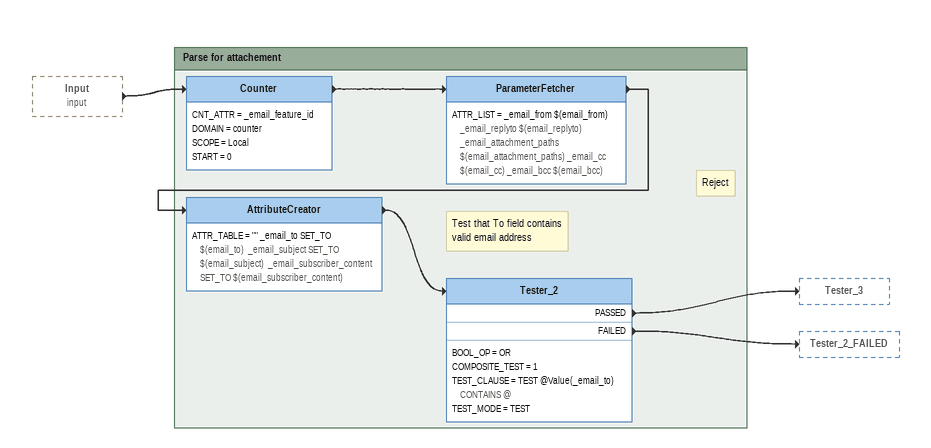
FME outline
Input (input) [outside]
    -> Counter

Bookmark: Parse for attachement
Counter
    CNT_ATTR = _email_feature_id
    DOMAIN = counter
    SCOPE = Local
    START = 0
    -> ParameterFetcher
ParameterFetcher
    ATTR_LIST = _email_from $(email_from) _email_replyto $(email_replyto) _email_attachment_paths $(email_attachment_paths) _email_cc $(email_cc) _email_bcc $(email_bcc)
    -> AttributeCreator
AttributeCreator
    ATTR_TABLE = "" _email_to SET_TO $(email_to)  _email_subject SET_TO $(email_subject)  _email_subscriber_content SET_TO $(email_subscriber_content)
    -> Tester_2
Note: Test that To field contains / valid email address
Note: Reject
Tester_2
    BOOL_OP = OR
    COMPOSITE_TEST = 1
    TEST_CLAUSE = TEST @Value(_email_to) CONTAINS @
    TEST_MODE = TEST
    PASSED -> Tester_3
    FAILED -> Tester_2_FAILED
